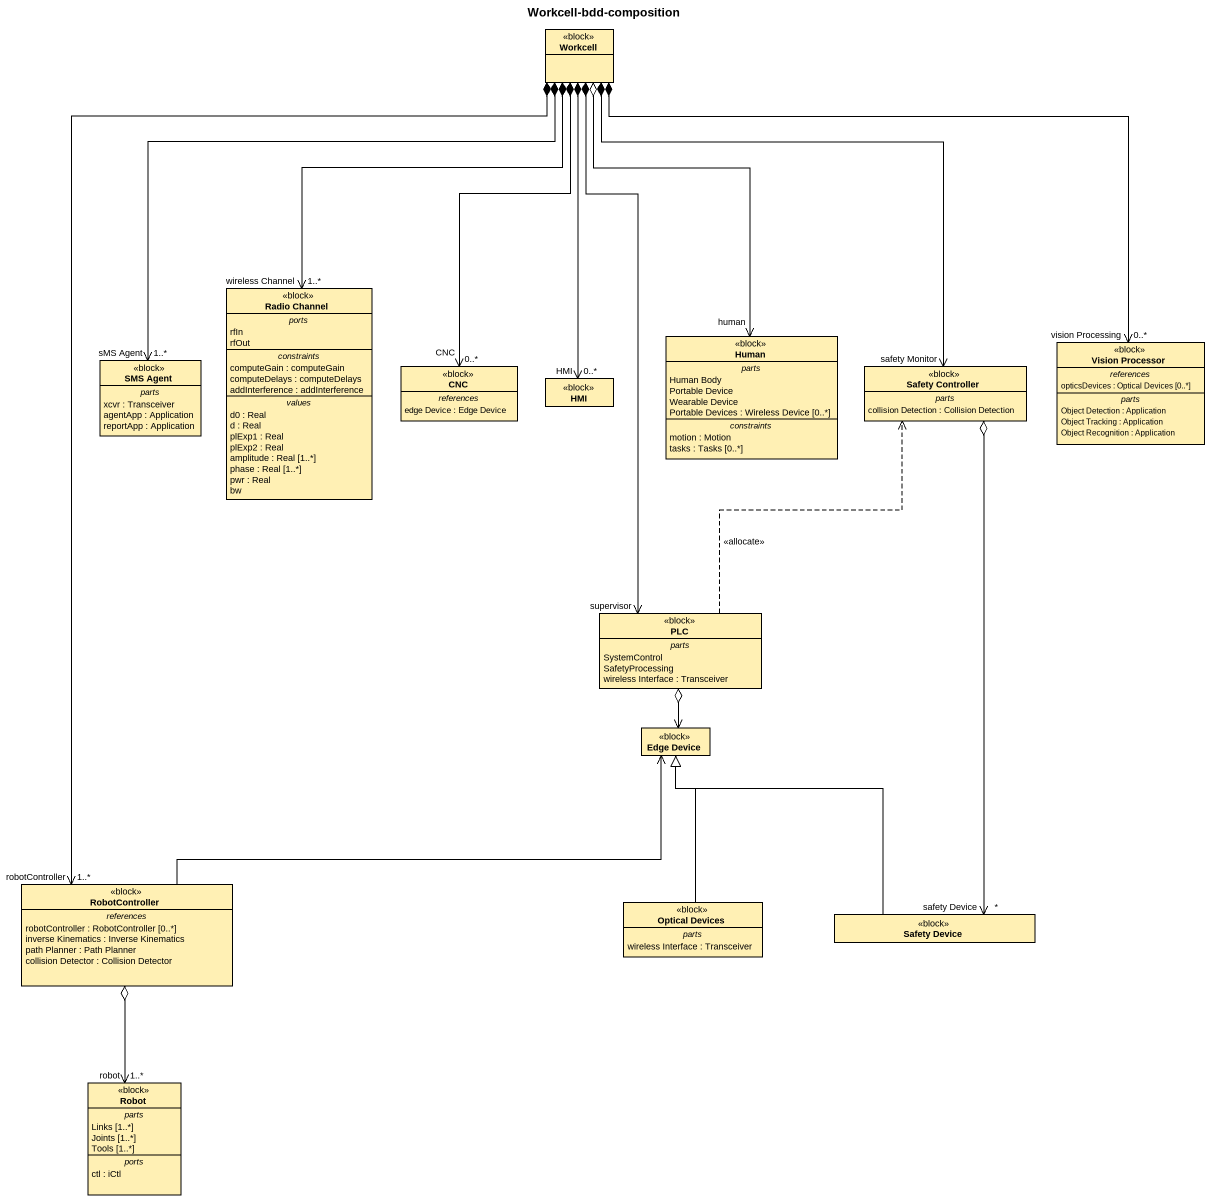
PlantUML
@startuml
title Workcell-bdd-composition
hide circle
hide empty members
class Workcell <<block>> #FFF0B4
class "Radio Channel" as Radio_Channel <<block>> #FFF0B4 {
  -- ports --
  rfIn
  rfOut
  -- constraints --
  computeGain : computeGain
  computeDelays : computeDelays
  addInterference : addInterference
  -- values --
  d0 : Real
  d : Real
  plExp1 : Real
  plExp2 : Real
  amplitude : Real [1..*]
  phase : Real [1..*]
  pwr : Real
  bw
}
class Human <<block>> #FFF0B4 {
  -- parts --
  Human Body
  Portable Device
  Wearable Device
  Portable Devices : Wireless Device [0..*]
  -- constraints --
  motion : Motion
  tasks : Tasks [0..*]
}
class "Vision Processor" as Vision_Processor <<block>> #FFF0B4 {
  -- references --
  opticsDevices : Optical Devices [0..*]
  -- parts --
  Object Detection : Application
  Object Tracking : Application
  Object Recognition : Application
}
class "SMS Agent" as SMS_Agent <<block>> #FFF0B4 {
  -- parts --
  xcvr : Transceiver
  agentApp : Application
  reportApp : Application
}
class CNC <<block>> #FFF0B4 {
  -- references --
  edge Device : Edge Device
}
class HMI <<block>> #FFF0B4
class "Safety Controller" as Safety_Controller <<block>> #FFF0B4 {
  -- parts --
  collision Detection : Collision Detection
}
class PLC <<block>> #FFF0B4 {
  -- parts --
  SystemControl
  SafetyProcessing
  wireless Interface : Transceiver
}
class "Edge Device" as Edge_Device <<block>> #FFF0B4
class RobotController <<block>> #FFF0B4 {
  -- references --
  robotController : RobotController [0..*]
  inverse Kinematics : Inverse Kinematics
  path Planner : Path Planner
  collision Detector : Collision Detector
}
class "Optical Devices" as Optical_Devices <<block>> #FFF0B4 {
  -- parts --
  wireless Interface : Transceiver
}
class "Safety Device" as Safety_Device <<block>> #FFF0B4
class Robot <<block>> #FFF0B4 {
  -- parts --
  Links [1..*]
  Joints [1..*]
  Tools [1..*]
  -- ports --
  ctl : iCtl
}
Workcell *--> "wireless Channel\n1..*" Radio_Channel
Workcell o--> "human" Human
Workcell *--> "vision Processing\n0..*" Vision_Processor
Workcell *--> "sMS Agent\n1..*" SMS_Agent
Workcell *--> "CNC\n0..*" CNC
Workcell *--> "HMI\n0..*" HMI
Workcell *--> "safety Monitor" Safety_Controller
Workcell *--> "supervisor" PLC
Workcell *--> "robotController\n1..*" RobotController
Safety_Controller o--> "safety Device\n*" Safety_Device
PLC .up.> Safety_Controller : <<allocate>>
PLC o--> Edge_Device
RobotController -right-> Edge_Device
RobotController o--> "robot\n1..*" Robot
Optical_Devices -up-|> Edge_Device
Safety_Device -up-|> Edge_Device
@enduml
